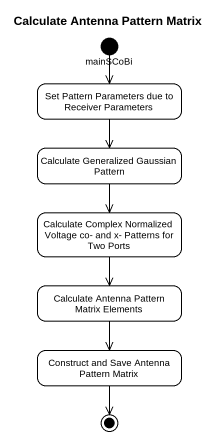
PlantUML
@startuml
title Calculate Antenna Pattern Matrix
hide empty description
state mainSCoBi <<start>>
state "Set Pattern Parameters due to Receiver Parameters" as Set_Pattern_Parameters_due
state "Calculate Generalized Gaussian Pattern" as Calculate_Generalized
state "Calculate Complex Normalized Voltage co- and x- Patterns for Two Ports" as Calculate_Complex
state "Calculate Antenna Pattern Matrix Elements" as Calculate_Antenna_Pattern
state "Construct and Save Antenna Pattern Matrix" as Construct_and_Save_Antenna
mainSCoBi --> Set_Pattern_Parameters_due
Set_Pattern_Parameters_due --> Calculate_Generalized
Calculate_Generalized --> Calculate_Complex
Calculate_Complex --> Calculate_Antenna_Pattern
Calculate_Antenna_Pattern --> Construct_and_Save_Antenna
Construct_and_Save_Antenna --> [*]
@enduml
